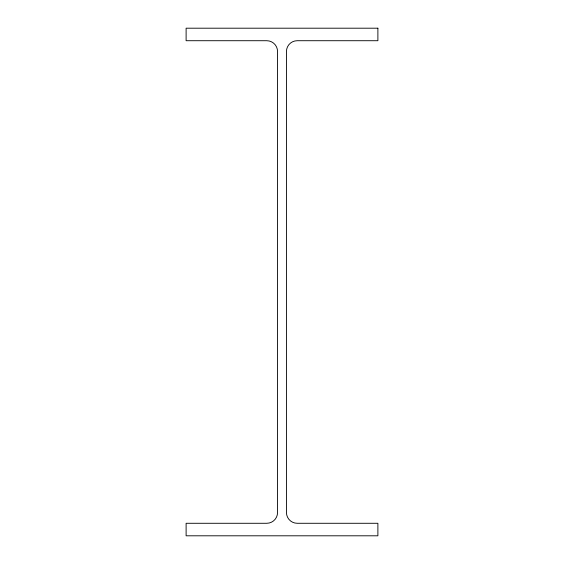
<?xml version="1.0" encoding="UTF-8"?>
<svg xmlns="http://www.w3.org/2000/svg" width="564" height="564" viewBox="0 0 564 564"><rect width="100%" height="100%" fill="white"/><g stroke="black" fill="none" stroke-linecap="round" stroke-linejoin="round"><path stroke-width="0.85" d="M377.887 28.2L186.113 28.2L186.113 40.714L266.758 40.714A10.801 10.801 0 0 1 277.558 51.514L277.558 512.486A10.801 10.801 0 0 1 266.758 523.286L186.113 523.286L186.113 535.8L377.887 535.8L377.887 523.286L297.242 523.286A10.801 10.801 0 0 1 286.442 512.486L286.442 51.514A10.801 10.801 0 0 1 297.242 40.714L377.887 40.714L377.887 28.2"/></g></svg>
